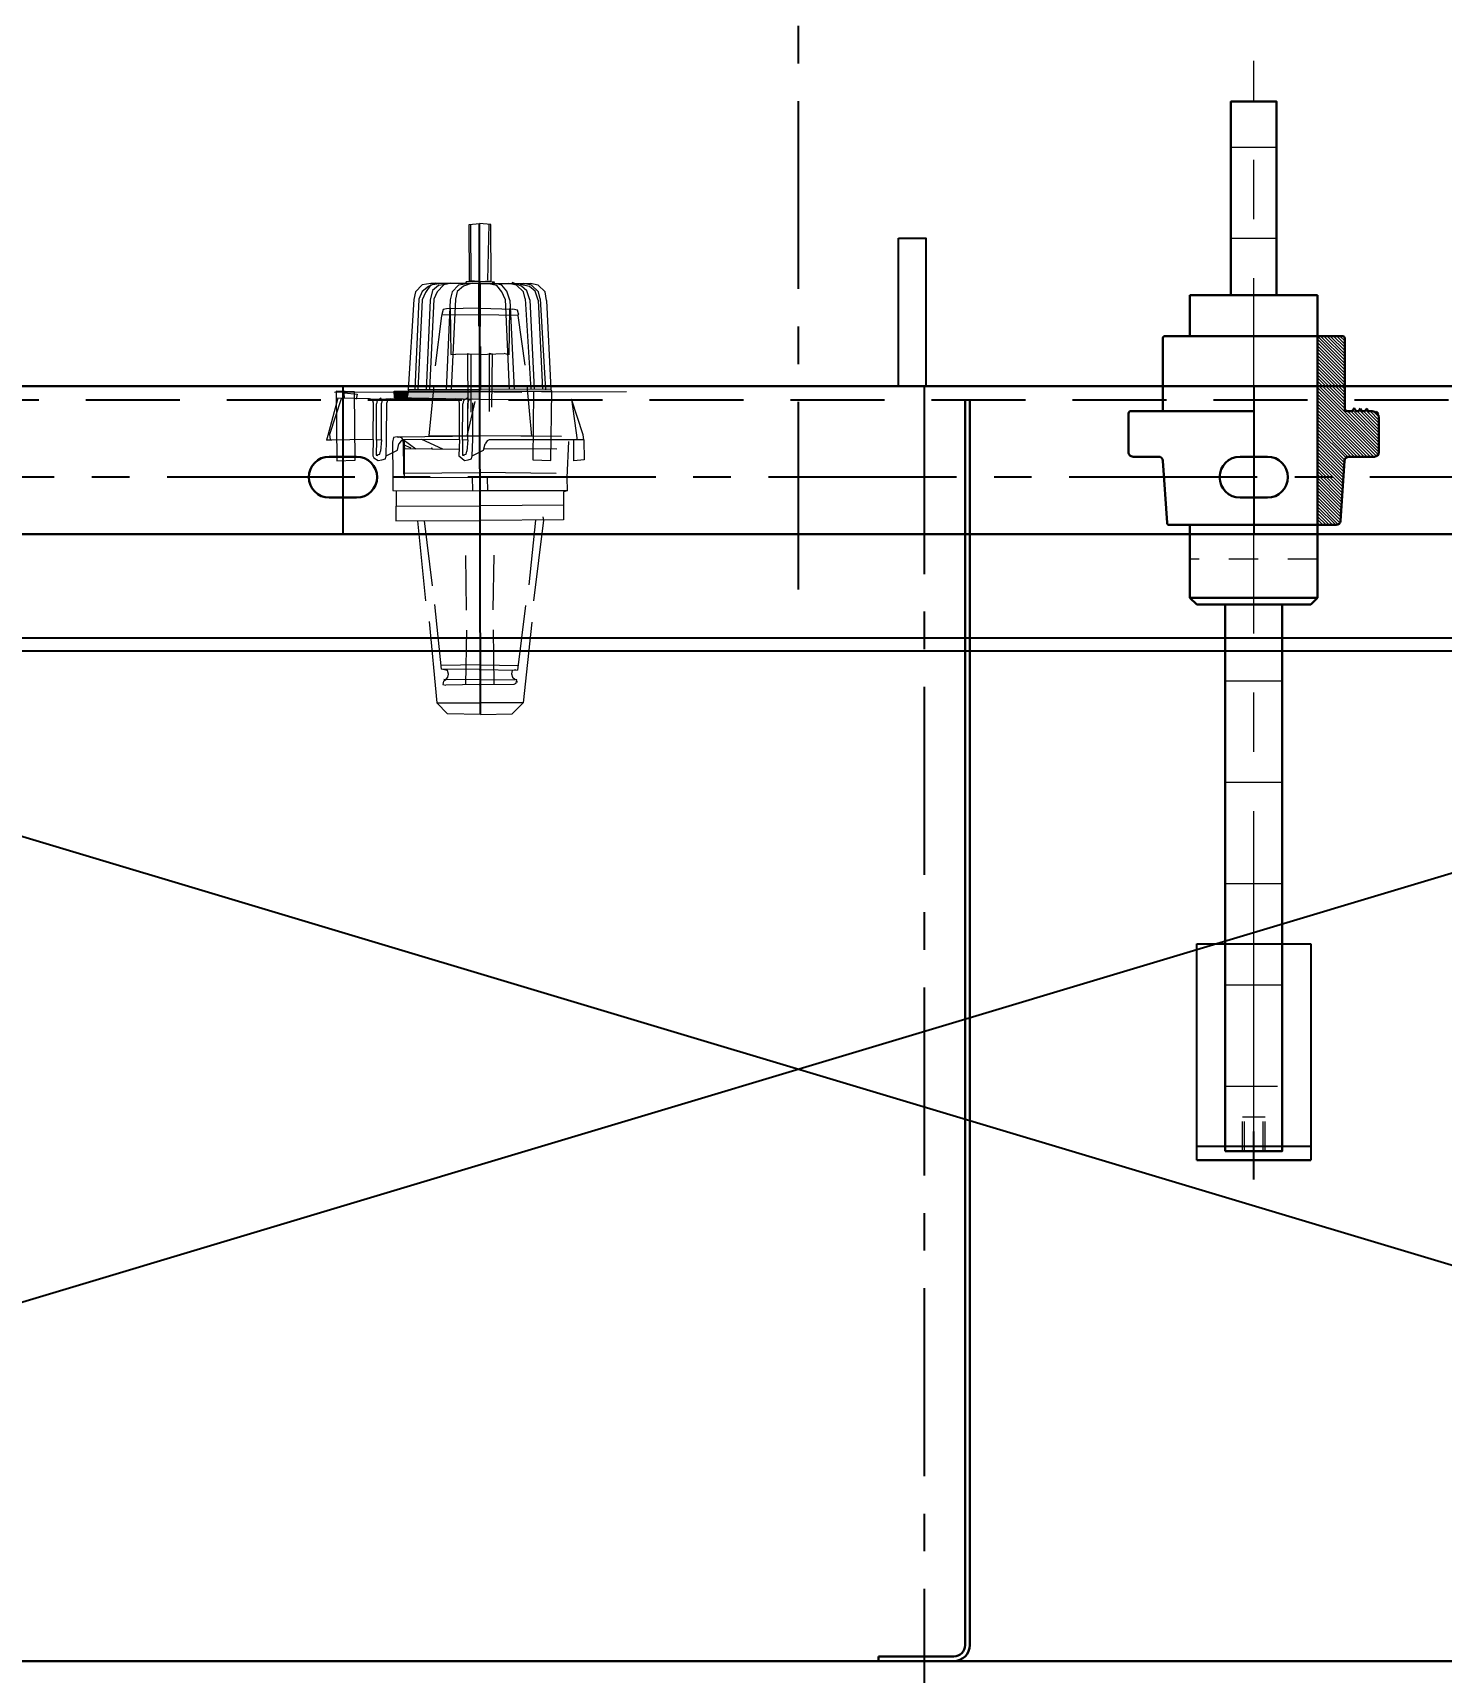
# Model space of a CAD drawing. Header units: millimetres. Extents: x 183355 to 194386, y -190559 to -183233.
# Drawn here: x 185516 to 186135, y -188678 to -187958 of the extents above; entities that cross this region are included whole.
import ezdxf

# ---------------------------------------------------------------- set-up
doc = ezdxf.new("R2010")
doc.units = ezdxf.units.MM
doc.header["$LTSCALE"] = 13
for name, pattern in [('CENTER', [50.8, 31.75, -6.35, 6.35, -6.35]), ('CENTERX2', [101.6, 63.5, -12.7, 12.7, -12.7]), ('DASHED', [0.75, 0.5, -0.25]), ('HIDDEN', [9.525, 6.35, -3.175]), ('点画线', [18, 12, -2, 2, -2]), ('虚线', [2, 1, -1])]:
    doc.linetypes.add(name, pattern=pattern)
doc.layers.get('0').update_dxf_attribs({"color": 1, "linetype": 'CENTER'})
for name, color, linetype in [('1', 4, 'Continuous'), ('2细线层', 4, 'Continuous'), ('4虚线层', 6, 'DASHED'), ('C00-00-00', 7, 'Continuous'), ('粗实线', 4, 'Continuous'), ('虚线', 6, 'HIDDEN')]:
    doc.layers.add(name, color=color, linetype=linetype)
for name, color, linetype, lineweight in [('2细实线', 3, 'Continuous', 20), ('中心线层', 1, '点画线', 18), ('剖面线层', 4, 'Continuous', 18), ('标注、文本', 3, 'Continuous', 25), ('虚线层', 6, '虚线', 18)]:
    doc.layers.add(name, color=color, linetype=linetype, lineweight=lineweight)
doc.styles.get("Standard").update_dxf_attribs({"font": 'gbenor.shx', "bigfont": 'gbcbig.shx'})
doc.dimstyles.new('英寸 1-10', dxfattribs={"dimscale": 14, "dimtxt": 3.5, "dimasz": 2, "dimexe": 1.5, "dimexo": 0.5, "dimgap": 0.5, "dimtad": 1, "dimtoh": 1, "dimdec": 1, "dimdsep": 46, "dimtxsty": 'Standard', "dimcen": 2.5, "dimclrd": 3, "dimclre": 3, "dimclrt": 3, "dimadec": 0, "dimazin": 2, "dimtfac": 1, "dimtdec": 1, "dimtmove": 0, "dimatfit": 2, "dimfxl": 1, "dimarcsym": 0})

# ---------------------------------------------------------------- blocks, each defined once
blk = doc.blocks.new('A$C4FF94523')
at = {"layer": '剖面线层'}
h = blk.add_hatch(dxfattribs=at)
h.set_pattern_fill('无图案', color=256, angle=45, style=0, pattern_type=0)
h.set_pattern_definition([(45, (-103657.1343, 179337.1959), (-0.707106781, 0.707106781), [])])
edge = h.paths.add_edge_path(flags=0)
edge.add_line((120.84, 83), (144.86, 83))
edge.add_line((144.86, 83), (203.84, 83))
edge.add_line((203.84, 83), (203.84, 91.13))
edge.add_arc((201.84, 91.13), 2, 360, 446.18593)
edge.add_line((201.97, 93.12), (174.77, 94.94))
edge.add_arc((174.84, 95.94), 1, 180, 266.18593, ccw=False)
edge.add_line((173.84, 95.94), (173.84, 109))
edge.add_arc((172.84, 109), 1, 360, 450)
edge.add_line((172.84, 110), (154.84, 110))
edge.add_arc((154.84, 109), 1, 90, 180)
edge.add_line((153.84, 109), (153.84, 105.24))
edge.add_line((153.84, 105.24), (152.66, 104.63))
edge.add_line((152.66, 104.63), (153.84, 103.83))
edge.add_line((153.84, 103.83), (153.84, 102.47))
edge.add_line((153.84, 102.47), (152.66, 101.82))
edge.add_line((152.66, 101.82), (153.84, 101.12))
edge.add_line((153.84, 101.12), (153.84, 99.97))
edge.add_line((153.84, 99.97), (152.56, 99.14))
edge.add_line((152.56, 99.14), (153.84, 98.3))
edge.add_line((153.84, 98.3), (153.84, 96.43))
edge.add_line((153.84, 96.43), (153.84, 96))
edge.add_arc((152.84, 96), 1, 270, 360, ccw=False)
edge.add_line((152.84, 95), (121.84, 95))
edge.add_arc((121.84, 94), 1, 90, 180)
edge.add_line((120.84, 94), (120.84, 83))
at = {"layer": '中心线层'}
for p, q in [((37.87, 45), (37.87, 65)), ((77.87, 45), (77.87, 65)), ((272.34, 42.2), (272.34, 67.87)), ((316.84, 42.2), (316.84, 67.87)), ((361.34, 42.2), (361.34, 67.87)), ((405.84, 42.2), (405.84, 67.87)), ((450.34, 42.2), (450.34, 65.37)), ((485.48, 55.04), (0, 55))]:
    blk.add_line(p, q, dxfattribs=at)
at = {"layer": '粗实线', "lineweight": 30}
for p, q in [((171.84, 110), (156.84, 110)), ((152.66, 104.63), (153.84, 105.24)), ((153.84, 103.83), (152.66, 104.63)), ((152.66, 101.82), (153.84, 102.47)), ((153.84, 101.12), (152.66, 101.82)), ((153.84, 107), (153.84, 105.24)), ((153.84, 103.83), (153.84, 102.47)), ((153.84, 101.12), (153.84, 99.97)), ((173.84, 108), (173.84, 96.87)), ((120.84, 94), (120.84, 16)), ((152.84, 95), (121.84, 95)), ((152.56, 99.14), (153.88, 99.99)), ((153.85, 98.29), (152.56, 99.14)), ((153.84, 98.3), (153.84, 96.43)), ((153.84, 96.43), (153.84, 96)), ((201.97, 93.12), (175.71, 94.88)), ((203.84, 91.13), (203.84, 17.94)), ((120.84, 83), (102.87, 83)), ((102.87, 27), (102.87, 83)), ((235.84, 83), (111.84, 83)), ((235.84, 83), (238.84, 80)), ((235.84, 27), (235.84, 83)), ((238.84, 80), (238.84, 30)), ((153.84, 55), (153.84, 1)), ((235.84, 27), (238.84, 30)), ((120.84, 27), (102.87, 27)), ((235.84, 27), (203.84, 27)), ((153.84, 15), (121.84, 15)), ((202.91, 16.94), (175.71, 15.12)), ((173.84, 13.13), (173.84, 2)), ((171.84, 0), (154.84, 0))]:
    blk.add_line(p, q, dxfattribs=at)
for points in [[(102.87, 45), (102.87, 65), (17.87, 65), (17.87, 45)], [(478.84, 42.5), (478.84, 67.5), (238.84, 67.5), (238.84, 42.5)]]:
    blk.add_lwpolyline(points, close=True, dxfattribs=at)
for centre, radius, start, end in [((156.84, 107), 3, 90, 180), ((171.84, 108), 2, 0, 90), ((121.84, 94), 1, 90, 180), ((152.84, 96), 1, 270, 360), ((175.84, 96.87), 2, 180, 266.18593), ((201.84, 91.13), 2, 360, 86.18593), ((121.84, 16), 1, 180, 270), ((175.84, 13.13), 2, 93.81407, 180), ((202.84, 17.94), 1, 273.81407, 0), ((154.84, 1), 1, 180, 270), ((171.84, 2), 2, 270, 0)]:
    blk.add_arc(centre, radius, start, end, dxfattribs=at)
at = {"layer": '虚线层'}
for p, q in [((218.84, 83), (218.84, 27)), ((478.84, 60.08), (463.84, 60.08)), ((463.84, 50), (463.84, 60.08)), ((478.84, 59.08), (463.84, 59.08)), ((478.84, 51), (463.84, 51)), ((478.84, 50), (463.84, 50))]:
    blk.add_line(p, q, dxfattribs=at)
blk = doc.blocks.new('A$C26CD017D')
at = {"layer": 'C00-00-00'}
h = blk.add_hatch(color=256, dxfattribs=at)
h.dxf.hatch_style = 2
h.paths.add_polyline_path([(72.39, 62.45), (79.49, 31.94), (83.04, 31.94)])
h = blk.add_hatch(color=256, dxfattribs=at)
h.dxf.hatch_style = 2
h.paths.add_polyline_path([(72.39, 62.45), (75.94, 62.45), (83.04, 31.94)])
h = blk.add_hatch(color=256, dxfattribs=at)
h.dxf.hatch_style = 2
h.paths.add_polyline_path([(79.49, 31.94), (80.91, 26.26), (83.74, 26.26)])
h = blk.add_hatch(color=256, dxfattribs=at)
h.dxf.hatch_style = 2
h.paths.add_polyline_path([(79.49, 31.94), (83.04, 31.94), (83.74, 26.26)])
h = blk.add_hatch(color=256, dxfattribs=at)
h.dxf.hatch_style = 2
h.paths.add_polyline_path([(80.91, 26.26), (83.74, 26.26), (80.91, 25.55)])
at = {"layer": 'C00-00-00', "lineweight": 0}
for points in [[(83.04, 111.42), (80.91, 110.71), (66.71, 102.2)], [(75.94, 63.16), (66.71, 102.2), (83.74, 108.58)], [(83.04, 111.42), (91.55, 113.55), (92.97, 109.29), (83.74, 107.17)], [(83.04, 111.42), (92.26, 70.97), (92.97, 70.26), (94.39, 69.55)], [(85.16, 105.04), (100.78, 107.87), (106.46, 109.29), (114.97, 72.39)], [(106.46, 109.29), (107.17, 107.87), (119.23, 110.71), (127.75, 75.23)], [(112.84, 109.29), (121.36, 73.81)], [(166.07, 107.17), (201.56, 111.42), (205.81, 92.97)], [(210.78, 94.39), (207.23, 107.87), (201.56, 111.42)], [(119.94, 101.49), (121.36, 102.2), (156.84, 105.75)], [(159.68, 102.91), (188.07, 105.75)], [(188.07, 105.04), (188.78, 103.62), (190.2, 103.62), (191.62, 104.33), (192.33, 105.75)], [(193.04, 106.46), (192.33, 106.46), (192.33, 105.75)], [(198.01, 90.84), (194.46, 105.75), (193.75, 106.46), (193.04, 106.46)], [(96.52, 69.55), (89.42, 100.78)], [(196.59, 97.23), (173.17, 91.55)], [(210.78, 94.39), (213.62, 80.2), (210.07, 74.52)], [(26.97, 81.62), (64.58, 92.26)], [(72.39, 62.45), (65.29, 92.97), (64.58, 92.26), (71.68, 61.74)], [(65.29, 81.62), (86.58, 88.71)], [(86.58, 88.71), (91.55, 66.71)], [(164.65, 89.42), (141.23, 84.45)], [(176.01, 63.16), (210.07, 74.52), (205.81, 92.97)], [(26.97, 81.62), (23.42, 80.2), (21.29, 76.65), (21.29, 73.1)], [(199.43, 85.16), (176.01, 80.2)], [(26.26, 51.81), (21.29, 73.1)], [(26.26, 51.81), (21.29, 73.1)], [(26.97, 78.78), (24.13, 77.36), (22, 73.81), (22, 70.26)], [(27.68, 78.07), (24.13, 75.94), (22.71, 73.1), (22.71, 68.84)], [(28.39, 74.52), (24.84, 72.39), (23.42, 69.55), (22.71, 65.29)], [(28.39, 72.39), (25.55, 70.97), (23.42, 67.42), (23.42, 63.87)], [(35.49, 70.97), (36.19, 70.97), (56.78, 78.78)], [(101.49, 34.78), (100.07, 33.36), (100.07, 31.23), (100.78, 29.81), (102.91, 29.81), (117.81, 33.36), (123.49, 34.78), (114.97, 72.39)], [(123.49, 36.19), (136.26, 39.03), (127.75, 75.23)], [(167.49, 78.07), (144.07, 72.39)], [(168.2, 63.87), (195.17, 73.1)], [(199.43, 75.94), (198.01, 76.65), (196.59, 76.65), (195.17, 75.94), (195.17, 73.81)], [(199.43, 75.94), (200.14, 75.23), (200.85, 75.23)], [(200.85, 75.23), (201.56, 75.23), (201.56, 76.65)], [(30.52, 66), (26.97, 63.87), (24.84, 61.03), (24.84, 56.78)], [(35.49, 70.97), (34.07, 70.26), (34.07, 68.13)], [(34.07, 66.71), (53.94, 70.97), (53.94, 68.84)], [(36.9, 53.94), (34.07, 68.13)], [(78.07, 68.84), (55.36, 63.87), (55.36, 62.45), (80.2, 68.13)], [(100.78, 65.29), (97.23, 69.55), (94.39, 69.55)], [(95.1, 58.2), (100.78, 34.07), (114.97, 37.61), (116.39, 38.32), (116.39, 39.74), (109.29, 70.97)], [(103.62, 62.45), (102.91, 63.87), (102.2, 65.29), (100.78, 65.29)], [(30.52, 63.87), (27.68, 61.74), (25.55, 58.91), (25.55, 55.36)], [(80.91, 58.91), (57.49, 53.23), (57.49, 54.65), (82.33, 60.32)], [(72.39, 62.45), (79.49, 31.94), (78.78, 31.23), (71.68, 61.74)], [(75.94, 63.16), (83.74, 26.26), (80.91, 25.55), (72.39, 62.45)], [(73.81, 58.2), (80.2, 30.52)], [(75.94, 63.16), (84.45, 24.84), (85.16, 23.42), (86.58, 23.42)], [(76.65, 59.62), (77.36, 58.2), (78.78, 58.2)], [(94.39, 61.74), (95.1, 59.62)], [(94.39, 61.74), (95.1, 59.62)], [(95.1, 58.2), (102.2, 59.62)], [(95.1, 58.2), (100.78, 34.07), (101.49, 33.36), (102.91, 32.65)], [(101.49, 61.03), (100.78, 62.45), (99.36, 62.45)], [(102.91, 34.78), (100.78, 34.07), (104.33, 35.49), (99.36, 58.91)], [(102.2, 59.62), (102.91, 61.03), (103.62, 62.45)], [(134.13, 48.26), (167.49, 59.62)], [(25.55, 51.1), (24.13, 56.07), (0, 50.39)], [(25.55, 51.1), (26.26, 46.84), (2.13, 41.16)], [(25.55, 51.1), (24.13, 57.49), (24.84, 57.49)], [(26.26, 51.81), (25.55, 51.1), (26.97, 45.42), (27.68, 45.42)], [(44.71, 56.07), (26.26, 51.81)], [(44.71, 55.36), (26.26, 51.1)], [(26.26, 51.81), (31.23, 30.52)], [(26.26, 51.81), (31.23, 30.52), (32.65, 26.97), (36.19, 24.84), (39.74, 24.84), (78.78, 31.23)], [(36.9, 53.94), (40.45, 39.74), (41.16, 38.32), (43.29, 38.32), (44, 38.32), (66, 40.45)], [(76.65, 57.49), (78.07, 56.07), (79.49, 56.07)], [(79.49, 54.65), (78.07, 53.94), (78.07, 52.52)], [(26.97, 48.26), (29.1, 44.71), (31.94, 42.58), (35.49, 42.58)], [(27.68, 46.13), (29.1, 42.58), (32.65, 40.45), (36.19, 40.45)], [(39.74, 41.16), (59.62, 46.13), (58.91, 48.26)], [(74.52, 41.87), (96.52, 44.71)], [(29.1, 39.03), (30.52, 36.19), (34.07, 34.07), (37.61, 33.36)], [(29.81, 37.61), (31.23, 34.07), (34.07, 31.94), (38.32, 31.94)], [(78.78, 36.19), (87.29, 0)], [(30.52, 34.07), (31.94, 30.52), (35.49, 29.1), (39.03, 28.39)], [(30.52, 32.65), (32.65, 29.81), (35.49, 27.68), (39.03, 26.97)], [(109.29, 28.39), (105.75, 32.65), (102.91, 32.65)], [(84.45, 24.84), (85.16, 22.71), (85.87, 21.29), (87.29, 21.29)], [(86.58, 15.61), (85.16, 22.71)], [(103.62, 21.29), (110.71, 22.71)], [(110, 24.13), (109.29, 25.55), (107.87, 25.55)], [(112.13, 25.55), (111.42, 26.97), (110.71, 28.39), (109.29, 28.39)], [(110.71, 22.71), (111.42, 23.42), (112.13, 25.55)], [(85.16, 20.58), (86.58, 19.16), (88, 19.16)], [(88, 17.74), (86.58, 17.03), (86.58, 15.61)], [(88.71, 4.97), (86.58, 4.26), (85.87, 9.94), (88, 9.94)], [(89.42, 2.13), (106.46, 1.42), (108.58, 1.42), (107.87, 3.55)], [(89.42, 3.55), (105.75, 2.13), (107.87, 2.84)]]:
    blk.add_lwpolyline(points, dxfattribs=at)
for points in [[(67.42, 85.16), (96.52, 91.55), (95.1, 99.36), (65.29, 92.97)], [(86.58, 0.71), (116.39, 7.81), (114.26, 15.61), (85.16, 8.52)]]:
    blk.add_lwpolyline(points, close=True, dxfattribs=at)
for points in [[(56.07, 124.2), (56.07, 124.2), (63.87, 88), (63.87, 88)], [(58.2, 124.91), (58.2, 124.91), (66.71, 88.71), (66.71, 88.71)], [(83.74, 101.49), (83.74, 101.49), (91.55, 66.71), (91.55, 66.71)], [(100.07, 102.91), (100.07, 102.91), (107.17, 70.26), (107.17, 70.26)], [(100.78, 107.87), (100.78, 107.87), (109.29, 70.97), (109.29, 70.97)], [(102.2, 101.49), (102.2, 101.49), (109.29, 70.97), (109.29, 70.97)], [(122.07, 98.65), (122.07, 98.65), (150.46, 102.2), (150.46, 102.2)], [(189.49, 89.42), (189.49, 89.42), (185.94, 105.75), (185.94, 105.75)], [(191.62, 89.42), (191.62, 89.42), (188.07, 105.75), (188.07, 105.75)], [(195.88, 90.84), (195.88, 90.84), (192.33, 105.75), (192.33, 105.75)], [(193.04, 106.46), (193.04, 106.46), (193.04, 107.17), (193.04, 107.17)], [(26.97, 81.62), (26.97, 81.62), (64.58, 92.26), (64.58, 92.26)], [(26.97, 78.78), (26.97, 78.78), (65.29, 90.13), (65.29, 90.13)], [(27.68, 78.07), (27.68, 78.07), (65.29, 88.71), (65.29, 88.71)], [(189.49, 89.42), (189.49, 89.42), (193.75, 72.39), (193.75, 72.39)], [(191.62, 89.42), (191.62, 89.42), (195.17, 73.1), (195.17, 73.1)], [(195.88, 90.84), (195.88, 90.84), (199.43, 75.23), (199.43, 75.23)], [(198.01, 90.84), (198.01, 90.84), (201.56, 76.65), (201.56, 76.65)], [(28.39, 74.52), (28.39, 74.52), (66, 85.16), (66, 85.16)], [(28.39, 72.39), (28.39, 72.39), (66.71, 83.74), (66.71, 83.74)], [(66, 79.49), (66, 79.49), (74.52, 44), (74.52, 44)], [(68.84, 80.2), (68.84, 80.2), (76.65, 44.71), (76.65, 44.71)], [(30.52, 66), (30.52, 66), (68.13, 76.65), (68.13, 76.65)], [(30.52, 63.87), (30.52, 63.87), (68.84, 74.52), (68.84, 74.52)], [(108.58, 73.81), (108.58, 73.81), (114.26, 75.23), (114.26, 75.23)], [(129.88, 37.61), (129.88, 37.61), (121.36, 73.81), (121.36, 73.81)], [(36.19, 70.97), (36.19, 70.97), (39.74, 54.65), (39.74, 54.65)], [(56.78, 58.2), (56.78, 58.2), (53.94, 68.84), (53.94, 68.84)], [(61.74, 59.62), (61.74, 59.62), (95.81, 67.42), (95.81, 67.42)], [(96.52, 44.71), (96.52, 44.71), (91.55, 66.71), (91.55, 66.71)], [(100.07, 31.23), (100.07, 31.23), (91.55, 66.71), (91.55, 66.71)], [(100.78, 65.29), (100.78, 65.29), (93.68, 63.87), (93.68, 63.87)], [(114.97, 37.61), (114.97, 37.61), (107.17, 70.26), (107.17, 70.26)], [(117.81, 33.36), (117.81, 33.36), (109.29, 70.97), (109.29, 70.97)], [(110, 67.42), (110, 67.42), (115.68, 68.84), (115.68, 68.84)], [(71.68, 62.45), (71.68, 62.45), (53.23, 58.2), (53.23, 58.2)], [(71.68, 61.74), (71.68, 61.74), (53.23, 57.49), (53.23, 57.49)], [(56.78, 58.2), (56.78, 58.2), (58.91, 48.26), (58.91, 48.26)], [(77.36, 61.03), (77.36, 61.03), (92.97, 61.03), (92.97, 61.03)], [(93.68, 63.87), (93.68, 63.87), (78.07, 60.32), (78.07, 60.32)], [(94.39, 61.74), (94.39, 61.74), (78.78, 58.2), (78.78, 58.2)], [(95.1, 59.62), (95.1, 59.62), (79.49, 56.07), (79.49, 56.07)], [(95.1, 58.2), (95.1, 58.2), (79.49, 54.65), (79.49, 54.65)], [(94.39, 61.74), (94.39, 61.74), (99.36, 62.45), (99.36, 62.45)], [(95.1, 59.62), (95.1, 59.62), (101.49, 61.03), (101.49, 61.03)], [(101.49, 61.03), (101.49, 61.03), (101.49, 61.74), (101.49, 61.74)], [(133.42, 51.1), (133.42, 51.1), (160.39, 61.03), (160.39, 61.03)], [(24.13, 54.65), (24.13, 54.65), (0, 49.68), (0, 49.68)], [(43.29, 38.32), (43.29, 38.32), (39.74, 54.65), (39.74, 54.65)], [(98.65, 41.87), (98.65, 41.87), (100.78, 51.81), (100.78, 51.81)], [(0, 50.39), (0, 50.39), (0.71, 45.42), (0.71, 45.42)], [(2.13, 41.16), (2.13, 41.16), (0.71, 45.42), (0.71, 45.42)], [(26.26, 47.55), (26.26, 47.55), (2.13, 41.87), (2.13, 41.87)], [(35.49, 42.58), (35.49, 42.58), (74.52, 49.68), (74.52, 49.68)], [(36.19, 40.45), (36.19, 40.45), (75.23, 47.55), (75.23, 47.55)], [(101.49, 46.84), (101.49, 46.84), (101.49, 47.55), (101.49, 47.55)], [(37.61, 33.36), (37.61, 33.36), (76.65, 40.45), (76.65, 40.45)], [(38.32, 31.94), (38.32, 31.94), (77.36, 39.03), (77.36, 39.03)], [(103.62, 40.45), (103.62, 40.45), (100.78, 34.07), (100.78, 34.07)], [(101.49, 34.78), (101.49, 34.78), (117.1, 38.32), (117.1, 38.32)], [(103.62, 38.32), (103.62, 38.32), (102.91, 34.78), (102.91, 34.78)], [(39.03, 28.39), (39.03, 28.39), (78.07, 35.49), (78.07, 35.49)], [(39.03, 26.97), (39.03, 26.97), (78.07, 34.07), (78.07, 34.07)], [(39.74, 24.84), (39.74, 24.84), (78.78, 31.23), (78.78, 31.23)], [(100.07, 31.23), (100.07, 31.23), (100.07, 31.94), (100.07, 31.94)], [(102.2, 26.97), (102.2, 26.97), (86.58, 23.42), (86.58, 23.42)], [(102.91, 24.84), (102.91, 24.84), (87.29, 21.29), (87.29, 21.29)], [(103.62, 22.71), (103.62, 22.71), (88, 19.16), (88, 19.16)], [(109.29, 28.39), (109.29, 28.39), (102.2, 26.97), (102.2, 26.97)], [(102.91, 24.84), (102.91, 24.84), (107.87, 25.55), (107.87, 25.55)], [(102.91, 24.84), (102.91, 24.84), (103.62, 22.71), (103.62, 22.71)], [(103.62, 22.71), (103.62, 22.71), (110, 24.13), (110, 24.13)], [(110, 24.13), (110, 24.13), (110, 24.84), (110, 24.84)], [(86.58, 15.61), (86.58, 15.61), (89.42, 2.13), (89.42, 2.13)], [(103.62, 21.29), (103.62, 21.29), (88, 17.74), (88, 17.74)], [(103.62, 21.29), (103.62, 21.29), (108.58, 1.42), (108.58, 1.42)]]:
    blk.add_open_spline(points, degree=3, dxfattribs=at)
blk = doc.blocks.new('A$C3535292A')
blk.add_line((210.78, 94.39), (0.71, 45.42))
blk.add_blockref('A$C26CD017D', (0, 0))
blk = doc.blocks.new('A$C738C67E7')
at = {"lineweight": -3, "ltscale": 50}
blk.add_line((25, 0), (25, 21.1), dxfattribs=at)
at = {"color": 2}
blk.add_line((0, 8.47), (50, 8.47), dxfattribs=at)
at = {"layer": '2细线层'}
for p, q in [((0, 103.47), (50, 103.47)), ((0, 8.47), (0, 103.47)), ((50, 103.47), (50, 8.47)), ((50, 14.47), (0, 14.47)), ((50, 8.47), (0, 8.47))]:
    blk.add_line(p, q, dxfattribs=at)
blk = doc.blocks.new('*D213')
at = {"layer": '2细实线', "color": 3, "linetype": 'ByBlock', "lineweight": -2}
for p, q in [((184852.22, -188631.95), (184852.22, -188921.52)), ((186852.22, -188632.39), (186852.22, -188921.52)), ((184894.22, -188900.52), (186810.22, -188900.52))]:
    blk.add_line(p, q, dxfattribs=at)
at = {"layer": '2细实线', "color": 3, "linetype": 'ByBlock'}
for points in [[(184894.22, -188893.52), (184894.22, -188907.52), (184852.22, -188900.52)], [(186810.22, -188893.52), (186810.22, -188907.52), (186852.22, -188900.52)]]:
    blk.add_solid(points, dxfattribs=at)
at = {"layer": 'Defpoints', "color": 0, "linetype": 'ByBlock'}
for p in [(184852.22, -188624.95), (186852.22, -188625.39), (186852.22, -188900.52)]:
    blk.add_point(p, dxfattribs=at)
at = {"layer": '2细实线', "color": 3, "linetype": 'ByBlock', "insert": (185852.22, -188855.24), "char_height": 73.5, "attachment_point": 5}
blk.add_mtext('2000 [78.7]', dxfattribs=at)

msp = doc.modelspace()

# ---------------------------------------------------------------- linework, layer by layer
at = {"layer": '1', "color": 1, "linetype": 'CENTERX2', "lineweight": -3, "ltscale": 0.1}
for p, q in [((185852.215, -188202.303), (185852.215, -187013.474)), ((185652.215, -188112.889), (185652.215, -188177.889)), ((185907.479, -188112.889), (185907.479, -188688.312)), ((186052.215, -188112.889), (186052.215, -188177.889)), ((186846.215, -188152.889), (184852.215, -188152.889))]:
    msp.add_line(p, q, dxfattribs=at)
at = {"layer": '4虚线层'}
for p, q in [((186612.215, -188112.889), (185092.215, -188112.889)), ((186594.715, -188112.889), (185109.715, -188112.889))]:
    msp.add_line(p, q, dxfattribs=at)
at = {"layer": '标注、文本', "color": 4, "lineweight": 30}
for p, q in [((184852.215, -188112.889), (186852.215, -188112.889)), ((184852.215, -188177.889), (186852.215, -188177.889))]:
    msp.add_line(p, q, dxfattribs=at)
at = {"layer": '标注、文本'}
for p, q in [((184852.215, -188112.889), (186852.215, -188712.889)), ((184852.215, -188712.889), (186852.215, -188112.889))]:
    msp.add_line(p, q, dxfattribs=at)
msp.add_lwpolyline([(185896.215, -188047.889), (185908.215, -188047.889), (185908.215, -188112.889), (185896.215, -188112.889)], close=True, dxfattribs=at)
at = {"layer": '标注、文本', "color": 2}
msp.add_lwpolyline([(185152.215, -188223.389), (186552.215, -188223.389), (186552.215, -188229.389), (185152.215, -188229.389)], close=True, dxfattribs=at)
at = {"layer": '粗实线', "lineweight": 30}
for p, q in [((185925.479, -188118.889), (185925.479, -188665.889)), ((185927.479, -188118.889), (185927.479, -188665.889)), ((185646.215, -188143.889), (185658.215, -188143.889)), ((186046.215, -188143.889), (186058.215, -188143.889)), ((185646.215, -188161.889), (185658.215, -188161.889)), ((186046.215, -188161.889), (186058.215, -188161.889)), ((184852.215, -188672.889), (186852.215, -188672.889)), ((185887.479, -188670.889), (185920.479, -188670.889)), ((185887.479, -188670.889), (185887.479, -188672.889)), ((185887.479, -188672.889), (185920.479, -188672.889))]:
    msp.add_line(p, q, dxfattribs=at)
for centre, radius, start, end in [((185646.215, -188152.889), 9, 90, 270), ((185658.215, -188152.889), 9, 270, 90), ((186046.215, -188152.889), 9, 90, 270), ((186058.215, -188152.889), 9, 270, 90), ((185920.479, -188665.889), 7, 270, 0), ((185920.479, -188665.889), 5, 270, 0)]:
    msp.add_arc(centre, radius, start, end, dxfattribs=at)
at = {"layer": '虚线', "ltscale": 0.5}
msp.add_line((184858.215, -188118.889), (186846.215, -188118.889), dxfattribs=at)

# ---------------------------------------------------------------- block references
at = {"rotation": 256.9999999998732}
msp.add_blockref('A$C3535292A', (185668.077, -188030.588), dxfattribs=at)
at = {"layer": '标注、文本', "rotation": 270}
msp.add_blockref('A$C4FF94523', (185997.216, -187970.05), dxfattribs=at)
at = {"layer": '标注、文本'}
msp.add_blockref('A$C738C67E7', (186027.256, -188461.358), dxfattribs=at)

# ---------------------------------------------------------------- dimensions: what is measured, and where the dimension line sits
at = {"layer": '2细实线', "linetype": 'ByBlock'}
dim = msp.add_linear_dim(base=(186852.215, -188900.521), p1=(184852.215, -188624.952), p2=(186852.215, -188625.389), dimstyle='英寸 1-10', override={"dimtxt": 5.25, "dimasz": 3}, dxfattribs=at)
dim.commit()
dim.dimension.update_dxf_attribs({"geometry": '*D213', "text_midpoint": (185852.215, -188855.24)})

doc.saveas('drawing.dxf')
